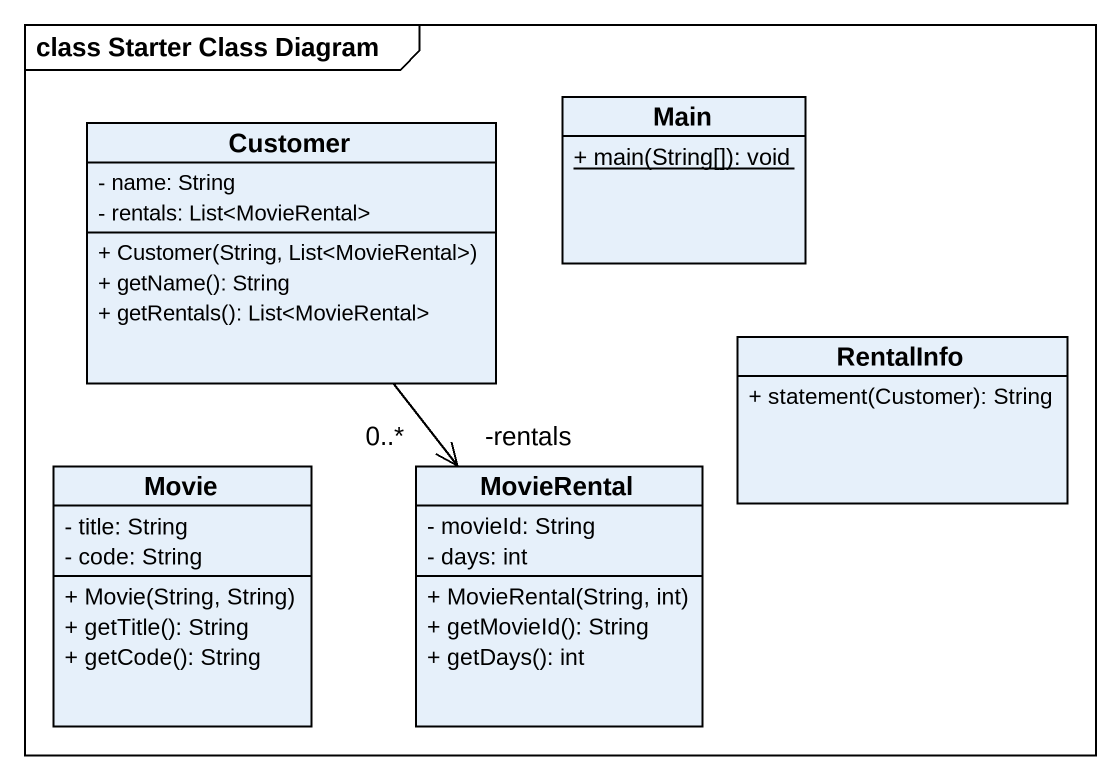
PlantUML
@startuml
mainframe class Starter Class Diagram
hide circle
hide empty members
skinparam classAttributeIconSize 0
class Customer {
  - name: String
  - rentals: List<MovieRental>
  + Customer(String, List<MovieRental>)
  + getName(): String
  + getRentals(): List<MovieRental>
}
class Main {
  {static} + main(String[]): void
}
class RentalInfo {
  + statement(Customer): String
}
class Movie {
  - title: String
  - code: String
  + Movie(String, String)
  + getTitle(): String
  + getCode(): String
}
class MovieRental {
  - movieId: String
  - days: int
  + MovieRental(String, int)
  + getMovieId(): String
  + getDays(): int
}
Customer --> "-rentals\n0..*" MovieRental
@enduml
